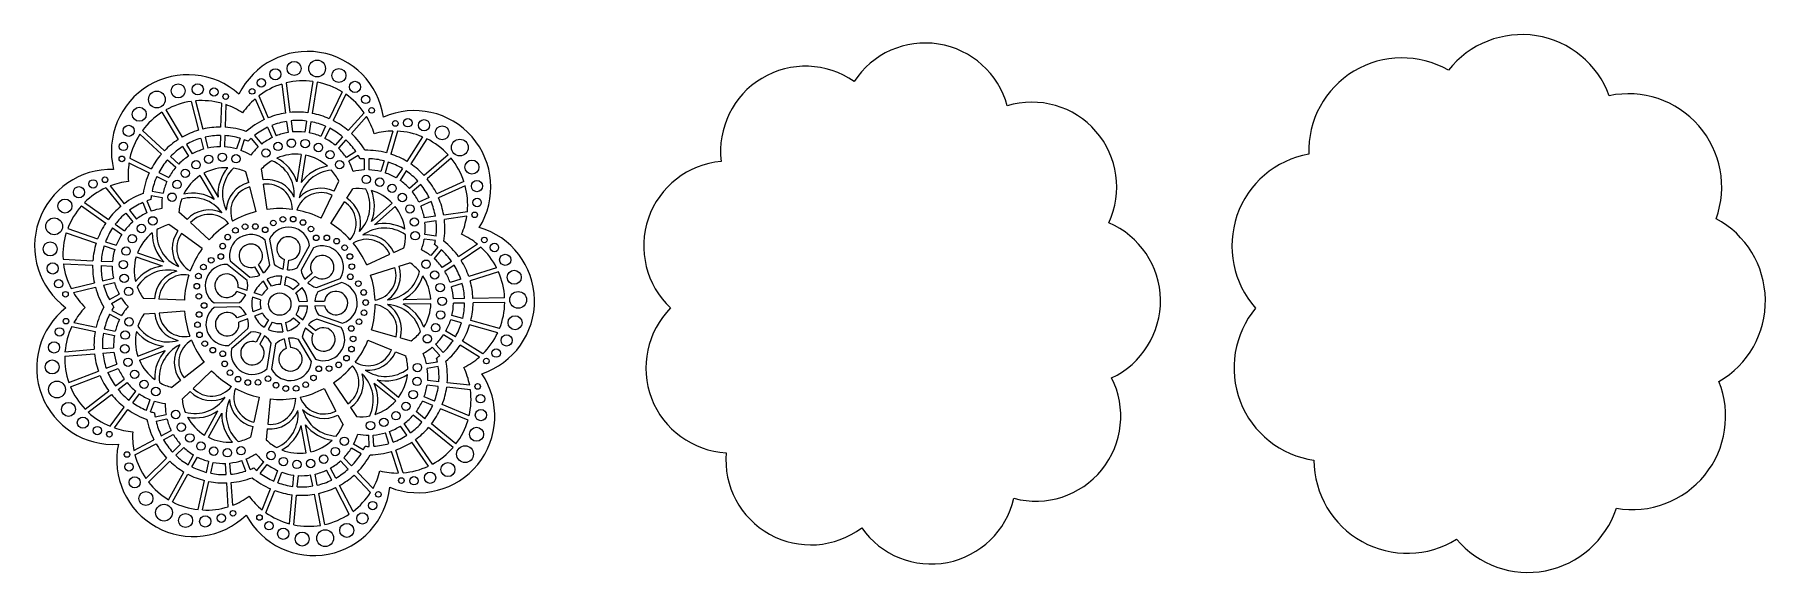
# Model space of a CAD drawing. Extents: x 72 to 690, y 523 to 715.
import ezdxf

# ---------------------------------------------------------------- set-up
doc = ezdxf.new("R2010")
doc.units = 0
doc.layers.get('0').update_dxf_attribs({"linetype": 'CONTINUOUS'})

msp = doc.modelspace()

# ---------------------------------------------------------------- linework, layer by layer
for p, q in [((171.083723, 698.584022), (169.31137, 687.40989)), ((150.495987, 692.350695), (153.747957, 684.947607)), ((151.783163, 693.398762), (155.212853, 685.591095)), ((160.019158, 697.634258), (161.352652, 687.297589)), ((161.577332, 698.061255), (162.939501, 687.502302)), ((172.663969, 698.333376), (170.891615, 687.159244)), ((181.542013, 694.894613), (176.979342, 685.275413)), ((182.891581, 694.006413), (178.424962, 684.589713)), ((117.229099, 687.570709), (123.053991, 677.871581)), ((118.60075, 688.394465), (124.425642, 678.695337)), ((127.612121, 691.466917), (130.300015, 681.165354)), ((129.216873, 691.654002), (131.848183, 681.569303)), ((138.439424, 690.808079), (138.180487, 682.284265)), ((140.025269, 690.317807), (139.779749, 682.235683)), ((189.412716, 687.430257), (183.735357, 681.067079)), ((110.282809, 681.059656), (118.113456, 673.846615)), ((154.955051, 682.199665), (156.564756, 678.535182)), ((156.419947, 682.843154), (158.029653, 679.17867)), ((161.736665, 684.320881), (162.248762, 680.351328)), ((163.323515, 684.525594), (163.835612, 680.556042)), ((168.841192, 684.445571), (168.214193, 680.492539)), ((170.421438, 684.194924), (169.794439, 680.241892)), ((175.693065, 682.563633), (173.977766, 678.947372)), ((177.138685, 681.877933), (175.423386, 678.261673)), ((190.312403, 686.035326), (184.929234, 680.001876)), ((199.640153, 680.862161), (197.372693, 673.10074)), ((201.299872, 680.837646), (198.908495, 672.652063)), ((109.363647, 679.730982), (117.029445, 672.669788)), ((124.599243, 675.298556), (126.659893, 671.86733)), ((125.970893, 676.122312), (128.031544, 672.691087)), ((131.057768, 678.261207), (132.06826, 674.388418)), ((132.605936, 678.665157), (133.616428, 674.792368)), ((138.089353, 679.284273), (137.967822, 675.283671)), ((139.688615, 679.235691), (139.567085, 675.235088)), ((145.124341, 678.284871), (143.880633, 674.480561)), ((146.645134, 677.787693), (145.401426, 673.983382)), ((149.045754, 678.253772), (151.62266, 675.191233)), ((150.270021, 679.283904), (152.846926, 676.221364)), ((181.737186, 678.827531), (179.072551, 675.84101)), ((182.931064, 677.762329), (180.266428, 674.775808)), ((210.331534, 678.788229), (204.708767, 670.012727)), ((211.799633, 678.113752), (206.055952, 669.14954)), ((105.464684, 669.562161), (112.714451, 665.981393)), ((105.777033, 671.192409), (113.423, 667.415951)), ((119.237008, 670.636336), (122.180876, 667.924652)), ((120.321018, 671.813163), (123.264886, 669.101479)), ((166.950519, 672.525467), (165.400913, 662.755687)), ((168.530764, 672.27482), (166.981158, 662.505041)), ((186.483896, 673.539942), (183.085797, 671.425111)), ((187.329311, 672.181534), (183.931212, 670.066703)), ((189.467883, 670.995483), (189.473345, 666.993039)), ((191.067882, 670.997666), (191.073343, 666.995222)), ((196.531038, 670.21979), (195.408659, 666.377934)), ((198.06684, 669.771113), (196.944462, 665.929257)), ((219.417979, 672.403625), (210.877684, 664.98299)), ((220.467406, 671.195856), (211.927111, 663.775221)), ((115.405481, 664.652253), (118.994071, 662.879794)), ((116.114031, 666.086811), (119.702621, 664.314352)), ((130.812998, 664.951925), (135.905824, 656.471772)), ((132.184648, 665.775681), (137.277474, 657.295529)), ((148.214281, 662.458215), (147.237729, 666.282997)), ((153.326813, 663.450812), (152.801206, 667.363145)), ((154.748392, 652.869358), (153.539853, 661.865059)), ((178.677749, 659.429845), (180.38819, 662.987513)), ((203.089547, 667.485597), (200.930257, 664.115574)), ((204.436732, 666.62241), (202.277442, 663.252387)), ((208.61208, 663.014413), (205.590811, 660.389242)), ((209.661506, 661.806645), (206.640237, 659.181474)), ((225.057988, 662.854914), (215.379677, 658.419007)), ((89.611763, 655.350513), (98.109782, 649.31656)), ((97.220396, 660.63064), (102.50104, 653.934579)), ((98.750364, 661.274432), (103.757374, 654.925348)), ((110.391101, 655.334288), (111.88373, 651.620577)), ((111.875677, 655.930974), (113.368306, 652.217263)), ((113.415069, 657.831101), (117.357655, 657.141462)), ((113.690755, 659.407171), (117.633342, 658.717532)), ((150.855503, 652.113554), (148.610099, 660.907948)), ((174.051623, 649.80763), (177.984471, 657.987845)), ((177.51957, 647.884308), (182.376101, 655.552249)), ((183.232205, 656.903946), (185.344366, 660.238821)), ((212.651233, 657.168466), (209.01275, 655.500823)), ((213.317882, 655.713963), (209.679399, 654.04632)), ((225.520893, 661.307028), (216.046326, 656.964504)), ((88.502707, 654.175683), (97.183471, 648.011973)), ((104.359585, 651.577871), (106.838025, 648.435114)), ((105.615919, 652.568641), (108.094359, 649.425883)), ((126.209709, 649.243187), (123.292272, 651.902354)), ((199.501645, 655.098385), (192.034685, 648.610368)), ((200.551071, 653.890617), (193.084111, 647.402599)), ((214.879778, 650.42136), (210.91885, 649.846347)), ((226.2893, 652.077695), (217.850019, 650.852554)), ((226.081857, 650.430809), (218.079883, 649.269152)), ((83.053285, 644.516937), (93.749891, 640.831142)), ((83.57453, 646.029651), (94.271136, 642.343856)), ((99.630693, 646.274342), (102.894155, 643.957145)), ((100.557005, 647.578928), (103.820467, 645.261731)), ((122.931311, 645.196541), (119.724707, 647.498779)), ((131.604024, 638.969816), (124.231018, 644.263395)), ((134.10033, 642.051096), (127.39221, 648.165369)), ((215.109643, 648.837958), (211.148715, 648.262945)), ((215.117172, 643.319706), (211.15469, 643.883907)), ((96.587531, 639.853359), (100.37163, 638.549449)), ((97.108776, 641.366073), (100.892875, 640.062163)), ((108.519475, 637.434218), (117.871742, 634.21165)), ((155.771493, 632.998855), (154.031633, 641.960288)), ((155.602304, 642.265234), (157.342164, 633.3038)), ((165.530798, 632.004983), (169.958286, 639.9882)), ((171.357505, 639.212194), (166.930017, 631.228977)), ((190.338662, 633.131012), (198.609539, 636.869433)), ((200.067521, 637.528439), (203.66462, 639.154321)), ((214.89163, 641.735682), (210.929147, 642.299884)), ((215.767492, 639.452467), (213.198954, 636.382906)), ((216.994565, 638.42568), (214.426027, 635.356119)), ((229.902081, 640.472172), (223.176161, 635.984074)), ((231.157742, 639.386545), (224.06425, 634.653173)), ((81.917343, 635.064191), (92.55242, 634.572124)), ((82.067279, 633.455543), (92.478469, 632.973834)), ((95.476638, 632.835113), (99.474809, 632.650125)), ((95.550588, 634.433404), (99.548759, 634.248415)), ((107.998229, 635.921505), (117.350497, 632.698936)), ((147.656584, 627.487044), (140.563475, 633.23354)), ((141.570664, 634.47675), (148.663772, 628.730254)), ((152.143713, 629.433781), (150.372106, 632.383716)), ((153.515364, 630.257537), (151.743757, 633.207472)), ((160.460172, 631.60587), (160.999223, 635.004418)), ((162.040418, 631.355224), (162.579469, 634.753772)), ((191.758977, 629.428508), (200.408152, 632.180773)), ((201.93282, 632.66594), (205.694445, 633.862931)), ((220.679577, 634.318143), (217.350287, 632.096562)), ((221.567666, 632.987242), (218.238376, 630.765661)), ((236.759056, 632.01116), (226.810983, 628.902981)), ((237.45014, 630.550806), (227.28814, 627.375787)), ((84.808262, 624.609185), (93.092873, 626.630983)), ((85.616891, 623.159569), (93.472209, 625.076601)), ((96.008677, 627.342564), (99.897011, 628.291483)), ((96.388012, 625.788182), (100.276346, 626.737101)), ((147.690373, 623.936862), (144.437062, 625.057875)), ((155.030792, 624.626456), (153.4791, 627.210206)), ((156.402443, 625.450213), (154.850751, 628.033962)), ((159.581714, 626.067467), (160.053851, 629.044142)), ((161.16196, 625.816821), (161.634097, 628.793496)), ((163.994186, 624.24607), (166.269234, 626.222851)), ((165.043613, 623.038301), (167.31866, 625.015083)), ((168.227141, 627.92407), (170.824623, 630.181014)), ((169.276567, 626.716302), (171.874049, 628.973245)), ((172.368011, 624.970473), (180.891176, 628.240038)), ((181.464233, 626.746182), (172.941068, 623.476617)), ((223.946181, 628.007902), (220.12586, 626.81428)), ((224.423338, 626.480708), (220.603017, 625.287086)), ((98.44593, 620.668012), (101.909418, 622.673963)), ((99.24782, 619.283464), (102.711308, 621.289416)), ((114.569288, 620.928977), (110.625121, 621.090724)), ((125.236841, 620.491508), (116.167944, 620.863417)), ((135.828144, 619.491061), (144.955557, 619.648352)), ((147.169128, 622.424148), (143.915817, 623.545161)), ((152.470848, 620.597302), (149.621381, 621.57916)), ((152.992093, 622.110016), (150.142626, 623.091874)), ((166.203564, 620.014515), (169.217003, 620.066445)), ((166.231133, 618.414753), (169.244571, 618.466683)), ((171.810369, 620.111137), (175.250891, 620.170426)), ((171.837938, 618.511374), (175.27846, 618.570664)), ((213.235342, 620.825006), (203.344901, 620.654566)), ((213.26291, 619.225244), (203.37247, 619.054804)), ((225.302665, 621.032961), (221.300811, 620.963997)), ((225.330233, 619.433198), (221.328379, 619.364235)), ((239.615733, 621.279615), (228.303595, 621.084675)), ((239.643301, 619.679853), (228.331164, 619.484913)), ((85.800674, 612.494917), (93.717379, 610.849682)), ((98.536247, 615.427025), (102.066794, 613.541601)), ((99.289956, 616.83838), (102.820503, 614.952956)), ((114.659023, 615.721753), (110.722772, 615.424203)), ((125.305169, 616.526517), (116.254471, 615.842356)), ((144.983126, 618.048589), (135.855713, 617.891298)), ((147.291024, 615.350711), (144.078269, 614.118269)), ((147.864081, 613.856855), (144.651326, 612.624413)), ((152.52665, 617.359146), (149.712706, 616.279691)), ((153.099707, 615.86529), (150.285763, 614.785835)), ((155.223901, 613.420588), (153.762155, 610.784908)), ((156.62312, 612.644581), (155.161374, 610.008902)), ((159.821771, 612.137236), (160.396191, 609.178596)), ((161.392443, 612.442182), (161.966862, 609.483542)), ((164.168867, 614.109586), (166.510675, 612.212366)), ((165.176056, 615.352796), (167.517863, 613.455576)), ((181.193438, 610.700183), (172.562679, 613.674136)), ((173.083924, 615.18685), (181.714683, 612.212897)), ((224.21488, 612.41566), (220.3557, 613.476943)), ((224.639133, 613.958388), (220.779953, 615.019671)), ((237.798437, 610.339551), (227.533075, 613.162548)), ((85.042472, 611.0183), (93.391825, 609.283152)), ((96.330416, 608.672459), (100.249136, 607.858078)), ((96.655969, 610.238989), (100.57469, 609.424607)), ((141.061735, 604.320136), (147.952634, 610.307616)), ((149.00206, 609.099848), (142.111161, 603.112368)), ((152.504175, 608.516641), (150.835261, 605.507417)), ((153.903394, 607.740635), (152.23448, 604.731411)), ((160.890536, 606.632389), (161.546366, 603.254432)), ((162.461207, 606.937335), (163.117037, 603.559378)), ((170.671827, 598.582298), (165.971903, 606.408224)), ((167.343553, 607.23198), (172.043478, 599.406054)), ((168.526035, 610.579618), (171.199739, 608.413512)), ((169.533224, 611.822827), (172.206928, 609.656721)), ((190.803835, 606.13763), (199.19861, 602.686405)), ((192.095734, 609.886873), (200.834605, 607.434253)), ((202.375084, 607.001908), (206.175719, 605.935236)), ((221.167637, 605.996613), (217.763779, 608.102163)), ((222.009342, 607.357324), (218.605484, 609.462874)), ((231.814214, 601.29225), (224.561844, 605.778403)), ((237.158081, 608.856252), (227.108821, 611.61982)), ((82.513501, 600.469893), (93.125308, 601.328105)), ((82.607921, 602.082753), (92.996332, 602.922898)), ((95.987941, 603.164839), (99.977364, 603.487477)), ((96.116917, 601.570046), (100.10634, 601.892684)), ((108.608441, 600.511718), (117.84412, 604.054609)), ((109.181497, 599.017862), (118.417177, 602.560753)), ((154.82258, 596.062621), (156.252637, 605.078681)), ((157.832883, 604.828035), (156.402826, 595.811975)), ((200.678432, 602.078026), (204.329416, 600.577049)), ((216.435374, 600.69609), (213.762599, 603.675328)), ((217.626341, 601.764547), (214.953565, 604.743785)), ((230.596705, 600.164004), (223.720139, 604.417693)), ((83.974467, 591.0619), (94.537726, 595.114063)), ((84.547524, 589.568044), (95.110783, 593.620207)), ((97.339991, 596.189037), (101.076916, 597.622556)), ((97.913048, 594.695181), (101.649973, 596.1287)), ((132.30525, 598.278565), (125.119014, 592.734089)), ((134.90624, 595.285125), (128.412774, 588.943352)), ((215.638701, 598.384052), (211.698012, 597.683657)), ((215.918688, 596.80874), (211.977998, 596.108345)), ((89.75345, 581.596652), (98.216686, 588.055801)), ((100.602584, 589.876721), (103.784269, 592.304986)), ((101.573296, 588.604825), (104.754981, 591.03309)), ((105.511404, 584.739276), (107.880087, 587.965564)), ((123.852231, 591.756714), (120.726855, 589.345359)), ((127.268112, 587.82543), (124.444029, 585.06732)), ((175.101066, 588.909736), (179.313432, 580.869887)), ((178.500686, 590.951406), (183.618535, 583.455352)), ((200.718272, 584.499015), (193.032198, 590.725902)), ((201.725461, 585.742224), (194.039387, 591.969112)), ((215.926126, 589.703123), (211.947737, 590.141319)), ((216.101297, 591.293505), (212.122908, 591.731701)), ((227.385943, 588.440892), (218.90946, 589.374526)), ((227.121878, 590.079653), (219.084631, 590.964908)), ((90.902326, 580.460732), (99.187398, 586.783906)), ((98.688371, 575.445899), (103.735164, 582.319931)), ((100.239612, 574.855205), (105.024889, 581.373038)), ((106.80113, 583.792383), (109.169813, 587.01867)), ((111.668768, 581.192909), (113.032552, 584.955844)), ((113.173021, 580.647728), (114.536806, 584.410664)), ((151.998171, 585.805949), (150.057115, 576.939411)), ((155.91479, 585.184725), (155.01692, 576.152725)), ((184.520705, 582.133955), (186.746516, 578.873836)), ((213.931378, 582.883238), (210.237596, 584.424525)), ((214.547516, 584.359847), (210.853734, 585.901134)), ((226.526696, 577.627647), (216.70129, 581.727449)), ((226.935993, 579.190563), (217.317428, 583.204058)), ((114.776968, 578.80177), (118.693452, 579.626843)), ((115.106796, 577.236135), (119.023279, 578.061208)), ((132.409918, 572.284628), (137.207533, 580.935221)), ((133.809137, 571.508622), (138.606752, 580.159215)), ((149.714947, 575.376426), (148.87076, 571.520267)), ((168.786932, 565.960717), (166.901624, 575.671303)), ((170.357603, 566.265663), (168.472295, 575.976249)), ((180.055984, 579.45263), (181.88799, 575.956008)), ((204.730851, 572.242781), (202.456727, 575.536403)), ((206.047495, 573.151874), (203.773371, 576.445496)), ((210.096048, 576.901591), (206.986121, 579.421104)), ((211.103237, 578.144801), (207.99331, 580.664314)), ((221.219041, 567.890277), (212.428136, 575.012246)), ((222.22623, 569.133487), (213.435325, 576.255456)), ((107.235503, 566.803741), (114.357588, 570.632178)), ((107.603838, 565.185224), (115.115146, 569.222885)), ((117.001225, 572.053249), (120.526613, 573.948302)), ((117.758782, 570.643956), (121.284171, 572.539009)), ((121.036661, 566.204736), (123.885349, 569.016243)), ((154.858644, 574.560573), (154.468151, 570.632453)), ((189.141774, 567.006606), (185.672825, 569.003099)), ((191.23821, 568.265639), (191.105762, 572.265895)), ((192.837334, 568.318585), (192.704886, 572.318841)), ((198.270444, 569.284235), (197.016359, 573.085138)), ((199.789875, 569.785562), (198.53579, 573.586465)), ((212.357975, 561.196386), (206.436183, 569.772942)), ((213.801963, 561.921046), (207.752826, 570.682035)), ((111.482523, 556.775299), (118.900473, 564.096429)), ((112.446919, 555.479085), (120.024387, 562.957651)), ((122.160576, 565.065958), (125.009263, 567.877464)), ((126.55635, 561.730043), (128.497553, 565.230231)), ((127.95557, 560.954036), (129.896773, 564.454225)), ((133.113121, 558.991682), (133.989574, 562.896989)), ((134.674288, 558.641315), (135.550741, 562.546622)), ((147.172156, 559.452702), (145.798108, 563.211901)), ((148.674916, 560.001985), (147.300868, 563.761184)), ((151.09017, 559.618896), (153.560024, 562.768406)), ((183.78196, 560.171876), (181.016005, 563.064812)), ((184.938427, 561.277581), (182.172471, 564.170518)), ((188.343665, 565.619875), (184.874716, 567.616368)), ((201.7444, 558.755309), (199.210864, 566.433995)), ((203.402289, 558.836996), (200.730295, 566.935322)), ((119.613426, 549.211235), (125.100671, 559.105303)), ((121.012645, 548.435228), (126.499891, 558.329297)), ((140.175781, 558.2115), (139.91648, 562.20554)), ((141.772419, 558.315157), (141.513118, 562.309196)), ((152.349203, 558.631559), (154.819057, 561.781069)), ((157.131915, 555.878954), (158.614403, 559.596724)), ((158.618114, 555.286321), (160.100602, 559.004092)), ((163.98259, 553.992661), (164.35761, 557.977501)), ((165.575552, 553.842745), (165.950571, 557.827585)), ((171.087195, 554.112835), (170.324365, 558.041917)), ((172.657867, 554.417781), (171.895036, 558.346862)), ((177.870157, 556.22974), (176.031277, 559.784752)), ((179.291292, 556.964842), (177.452412, 560.519854)), ((191.749343, 551.838722), (185.856109, 558.002506)), ((192.600433, 553.263824), (187.012575, 559.108212)), ((130.124528, 545.675092), (132.455881, 556.063151)), ((131.734774, 545.54341), (134.017048, 555.712784)), ((140.922702, 546.706599), (140.370227, 555.216429)), ((142.490712, 547.25122), (141.966865, 555.320086)), ((153.025257, 545.580313), (156.020219, 553.091053)), ((154.347781, 544.577218), (157.506418, 552.49842)), ((162.724821, 540.628011), (163.701369, 551.004489)), ((164.296782, 540.254956), (165.29433, 550.854573)), ((173.815541, 540.060046), (171.65923, 551.166476)), ((175.386212, 540.364991), (173.229902, 551.471421)), ((184.140501, 544.107609), (179.249106, 553.563889)), ((185.458664, 545.041782), (180.670241, 554.298992))]:
    msp.add_line(p, q)
for centre, radius in [((164.424768, 703.235273), 2.5), ((172.630213, 703.227357), 3), ((152.72304, 698.088783), 1.5), ((157.724626, 701.146015), 2), ((180.435377, 700.695795), 2.5), ((186.160171, 696.635791), 2), ((115.429101, 692.121774), 3), ((123.03546, 695.199548), 2.5), ((130.030627, 695.769232), 2), ((135.812849, 694.805673), 1.5), ((140.009227, 693.196227), 1), ((149.433774, 695.026), 1), ((189.970247, 692.180922), 1.5), ((109.138278, 686.85348), 2.5), ((192.150326, 688.250635), 1), ((105.34862, 680.946248), 2), ((200.546104, 683.594341), 1), ((205.034546, 683.826269), 1.5), ((210.831135, 682.953287), 2), ((217.30669, 680.246983), 2.5), ((103.482334, 675.389314), 1.5), ((154.353488, 673.037531), 1.5), ((158.676175, 675.383315), 1.5), ((163.458704, 676.530375), 1.5), ((168.375153, 676.40054), 1.5), ((173.090475, 675.002659), 1.5), ((177.283327, 672.431994), 1.5), ((223.587337, 674.966561), 3), ((102.931328, 670.928787), 1), ((129.413482, 668.836141), 1.5), ((133.924168, 670.796252), 1.5), ((138.788471, 671.522122), 1.5), ((143.674896, 670.964284), 1.5), ((180.667975, 668.863732), 1.5), ((227.939184, 668.010209), 2.5), ((92.638719, 662.004645), 1.5), ((96.887863, 663.469117), 1), ((122.637493, 661.822518), 1.5), ((125.563807, 665.775367), 1.5), ((190.180907, 663.587865), 1.5), ((195.000119, 662.60627), 1.5), ((199.401065, 660.410818), 1.5), ((229.71491, 661.220239), 2), ((82.597493, 654.093224), 2.5), ((87.589916, 659.026033), 2), ((120.833964, 657.246973), 1.5), ((203.083827, 657.151127), 1.5), ((229.770062, 655.358542), 1.5), ((78.749039, 646.846239), 3), ((113.986345, 648.794708), 1.5), ((156.977969, 648.026486), 1), ((160.414089, 649.344613), 1), ((164.093811, 649.408025), 1), ((167.573308, 648.209074), 1), ((205.797432, 653.049337), 1.5), ((207.356952, 648.38498), 1.5), ((228.913761, 650.946439), 1), ((106.624864, 642.398341), 1.5), ((109.884555, 646.081103), 1.5), ((140.706167, 642.992825), 1), ((143.484238, 645.406681), 1), ((146.920358, 646.724808), 1), ((150.600081, 646.78822), 1), ((154.079577, 645.589269), 1), ((170.4329, 645.89237), 1), ((172.327677, 642.737343), 1), ((176.114587, 642.741309), 1), ((207.656108, 643.475924), 1.5), ((232.352291, 641.982809), 1), ((77.316382, 638.766828), 2.5), ((104.429412, 637.997395), 1.5), ((138.267539, 636.044319), 1), ((138.921222, 639.774385), 1), ((179.594083, 641.542358), 1), ((182.453675, 639.225654), 1), ((184.348453, 636.070627), 1), ((235.939718, 639.275361), 1.5), ((239.819021, 634.880643), 2), ((78.210432, 631.80568), 2), ((103.447817, 633.178183), 1.5), ((132.053348, 632.312335), 1), ((134.831419, 634.726192), 1), ((185.049879, 632.457818), 1), ((211.552175, 633.319579), 1.5), ((214.612948, 629.469904), 1.5), ((243.040005, 628.645087), 2.5), ((80.352702, 626.349196), 1.5), ((103.746973, 628.269127), 1.5), ((105.306493, 623.60477), 1.5), ((129.691875, 625.459065), 1), ((130.268403, 629.093896), 1), ((184.47335, 628.822987), 1), ((187.376841, 626.391848), 1), ((216.573059, 624.959218), 1.5), ((82.797779, 622.578055), 1), ((130.3933, 621.846257), 1), ((132.29019, 618.56868), 1), ((159.285826, 619.095184), 4.011068), ((189.271618, 623.23682), 1), ((189.973044, 619.624012), 1), ((217.29893, 620.094915), 1.5), ((244.45707, 620.562927), 3), ((82.963198, 612.978952), 1), ((105.493924, 612.728395), 1.5), ((129.928717, 611.71541), 1), ((130.505245, 615.350241), 1), ((187.611571, 612.770742), 1), ((189.396516, 615.989181), 1), ((214.937563, 610.632945), 1.5), ((216.741092, 615.20849), 1.5), ((243.319321, 612.43674), 2.5), ((80.64951, 609.125804), 1.5), ((104.096043, 608.013073), 1.5), ((130.630143, 608.102602), 1), ((132.52492, 604.947574), 1), ((184.8335, 610.356885), 1), ((185.494996, 606.628196), 1), ((212.011249, 606.680096), 1.5), ((240.315098, 606.093906), 2), ((78.696517, 603.598746), 2), ((103.966208, 603.096624), 1.5), ((105.113268, 598.314095), 1.5), ((135.384512, 602.630871), 1), ((138.944399, 601.339399), 1), ((183.133523, 599.774926), 1), ((184.918468, 602.993366), 1), ((233.09751, 598.738687), 1), ((236.58952, 601.568134), 1.5), ((78.042848, 596.610928), 2.5), ((107.459052, 593.991408), 1.5), ((139.645825, 597.726591), 1), ((141.540603, 594.571563), 1), ((155.116588, 592.418247), 1), ((171.34959, 592.697987), 1), ((173.239609, 595.97953), 1), ((176.919332, 596.042942), 1), ((180.355452, 597.361069), 1), ((208.467437, 596.395541), 1.5), ((79.753034, 588.585677), 3), ((110.8437, 590.423146), 1.5), ((115.036552, 587.852481), 1.5), ((144.400195, 592.254859), 1), ((147.879691, 591.055908), 1), ((151.559414, 591.11932), 1), ((157.97618, 590.101543), 1), ((161.455676, 588.902591), 1), ((165.135399, 588.966004), 1), ((168.571519, 590.284131), 1), ((206.939721, 586.76377), 1.5), ((208.337602, 591.479092), 1.5), ((229.969867, 589.661903), 1), ((83.8489, 581.475595), 2.5), ((122.171332, 579.641173), 1.5), ((204.369056, 582.570918), 1.5), ((231.124529, 579.421807), 2), ((230.977682, 585.281925), 1.5), ((89.008321, 576.717731), 2), ((94.156756, 573.914846), 1.5), ((124.131443, 575.130486), 1.5), ((191.695578, 575.693426), 1.5), ((196.478107, 576.840486), 1.5), ((200.800794, 579.18627), 1.5), ((229.583809, 572.574685), 2.5), ((98.453836, 572.597649), 1), ((127.192216, 571.280811), 1.5), ((131.145066, 568.354497), 1.5), ((182.370076, 570.092919), 1.5), ((104.75074, 565.350639), 1), ((135.720611, 566.550968), 1.5), ((140.607035, 565.99313), 1.5), ((145.471338, 566.719001), 1.5), ((156.215024, 565.014921), 1.5), ((160.61597, 562.81947), 1.5), ((165.435181, 561.837875), 1.5), ((170.344238, 562.137031), 1.5), ((175.008595, 563.696551), 1.5), ((179.110384, 566.410156), 1.5), ((219.379252, 559.97883), 2.5), ((225.47423, 565.47252), 3), ((105.455107, 560.911746), 1.5), ((107.511752, 555.422415), 2), ((202.743952, 556.055967), 1), ((207.23772, 555.978827), 1.5), ((213.000789, 557.051015), 2), ((111.502696, 549.649265), 2.5), ((194.513595, 551.113157), 1), ((117.971306, 544.600852), 3), ((125.679194, 541.786986), 2.5), ((138.435425, 542.620878), 1.5), ((142.573857, 544.373957), 1), ((188.81591, 542.526586), 2), ((192.470229, 547.110088), 1.5), ((132.689836, 541.458663), 2), ((152.055854, 542.869997), 1), ((155.448696, 539.922366), 1.5), ((160.552651, 537.039281), 2), ((175.521101, 535.472754), 3), ((183.234405, 538.271742), 2.5), ((167.320801, 535.18212), 2.5)]:
    msp.add_circle(centre, radius)
for centre, radius, start, end in [((389.792276, 681.985506), 30.3235, 15.080368, 146.894175), ((602.809034, 681.985506), 33.3235, 20.177314, 141.797229), ((169.260997, 681.985506), 27.3235, 8.136396, 153.838146), ((560.050168, 673.683882), 33.3235, 60.177314, 181.797229), ((126.50213, 673.683882), 27.3235, 48.136396, 193.838146), ((167.752072, 672.472209), 26.3235, 82.728821, 103.566359), ((347.03341, 673.683882), 30.3235, 55.080368, 186.894175), ((167.752072, 672.472209), 26.3235, 130.960545, 145.590652), ((167.752072, 672.472209), 26.3235, 107.083476, 127.347004), ((167.752072, 672.472209), 26.3235, 58.408183, 79.245722), ((167.752072, 672.472209), 26.3235, 34.627538, 54.891067), ((640.900407, 660.860049), 33.3235, 340.177314, 101.797229), ((131.461256, 665.426356), 26.3235, 122.728821, 143.566359), ((131.461256, 665.426356), 26.3235, 98.408183, 119.245722), ((131.461256, 665.426356), 26.3235, 74.627538, 94.891067), ((131.461256, 665.426356), 26.3235, 56.38389, 71.013998), ((165.722547, 659.67669), 27.964443, 98.990235, 112.075216), ((165.722547, 659.67669), 27.964443, 82.626599, 95.71158), ((165.722547, 659.67669), 27.964443, 66.262962, 79.347944), ((207.35237, 660.860049), 27.3235, 328.136396, 113.838146), ((427.883649, 660.860049), 30.3235, 335.080368, 106.894175), ((138.131351, 654.319866), 27.964443, 106.262962, 119.347944), ((138.131351, 654.319866), 27.964443, 89.899326, 102.984307), ((138.131351, 654.319866), 27.964443, 70.819206, 86.620671), ((165.722547, 659.67669), 27.964443, 115.353871, 131.155337), ((165.722547, 659.67669), 24.964443, 115.550935, 128.24179), ((165.722547, 659.67669), 24.964443, 99.187298, 111.878153), ((165.722547, 659.67669), 20.964443, 99.537837, 111.527615), ((165.722547, 659.67669), 24.964443, 82.823662, 95.514517), ((165.722547, 659.67669), 20.964443, 83.174201, 95.163978), ((165.722547, 659.67669), 20.964443, 66.810564, 78.800342), ((165.722547, 659.67669), 24.964443, 66.460026, 79.15088), ((165.722547, 659.67669), 24.964443, 50.096389, 62.787244), ((165.722547, 659.67669), 27.964443, 49.899326, 62.984307), ((165.722547, 659.67669), 27.964443, 30.819206, 46.620671), ((167.752072, 672.472209), 26.3235, 16.38389, 31.013998), ((200.081437, 654.542359), 26.3235, 90.960545, 105.590652), ((200.081437, 654.542359), 26.3235, 67.083476, 87.347004), ((131.461256, 665.426356), 26.3235, 147.083476, 167.347004), ((138.131351, 654.319866), 27.964443, 122.626599, 135.71158), ((138.131351, 654.319866), 24.964443, 122.823662, 135.514517), ((138.131351, 654.319866), 24.964443, 106.460026, 119.15088), ((138.131351, 654.319866), 20.964443, 106.810564, 118.800342), ((138.131351, 654.319866), 24.964443, 90.096389, 102.787244), ((138.131351, 654.319866), 20.964443, 90.446928, 102.436705), ((138.131351, 654.319866), 20.964443, 74.083291, 86.073069), ((138.131351, 654.319866), 24.964443, 73.732753, 86.423608), ((138.131351, 654.319866), 20.964443, 58.894346, 69.709433), ((138.131351, 654.319866), 24.964443, 66.728696, 70.059971), ((165.722547, 659.67669), 24.964443, 131.914571, 135.245846), ((165.722547, 659.67669), 20.964443, 132.26511, 143.080196), ((165.722547, 659.67669), 20.964443, 115.901473, 127.891251), ((165.722547, 659.67669), 20.964443, 50.446928, 62.436705), ((165.722547, 659.67669), 20.964443, 34.083291, 46.073069), ((165.722547, 659.67669), 24.964443, 33.732753, 46.423608), ((190.301929, 646.044977), 27.964443, 75.353871, 91.155337), ((200.081437, 654.542359), 26.3235, 42.728821, 63.566359), ((131.461256, 665.426356), 26.3235, 170.960545, 185.590652), ((138.131351, 654.319866), 27.964443, 138.990235, 152.075216), ((138.131351, 654.319866), 24.964443, 139.187298, 151.878153), ((138.131351, 654.319866), 20.964443, 139.537837, 151.527615), ((138.131351, 654.319866), 20.964443, 123.174201, 135.163978), ((140.223209, 650.836677), 16.964443, 88.309508, 118.284345), ((151.823877, 658.335192), 14.583509, 139.565518, 184.088102), ((151.823877, 658.335192), 12.983509, 134.389792, 206.345302), ((140.223209, 650.836677), 16.964443, 65.576138, 81.463352), ((165.086052, 655.663792), 16.964443, 120.511191, 136.398405), ((151.522267, 658.276634), 12.983509, 355.62924, 67.584751), ((165.086052, 655.663792), 16.964443, 83.690197, 113.665035), ((151.522267, 658.276634), 14.583509, 17.88644, 62.409024), ((178.792632, 653.951222), 14.583509, 99.565518, 144.088102), ((165.086052, 655.663792), 16.964443, 48.309508, 78.284345), ((165.722547, 659.67669), 20.964443, 18.894346, 29.709433), ((165.722547, 659.67669), 24.964443, 26.728696, 30.059971), ((190.301929, 646.044977), 24.964443, 91.914571, 95.245846), ((190.301929, 646.044977), 24.964443, 75.550935, 88.24179), ((190.301929, 646.044977), 24.964443, 59.187298, 71.878153), ((190.301929, 646.044977), 27.964443, 58.990235, 72.075216), ((190.301929, 646.044977), 27.964443, 42.626599, 55.71158), ((200.081437, 654.542359), 26.3235, 18.408183, 39.245722), ((319.614399, 639.8396), 30.3235, 95.080368, 226.894175), ((532.631157, 639.8396), 33.3235, 100.177314, 221.797229), ((99.08312, 639.8396), 27.3235, 88.136396, 233.838146), ((108.189866, 636.701632), 26.3235, 96.38389, 111.013998), ((138.131351, 654.319866), 27.964443, 155.353871, 171.155337), ((138.131351, 654.319866), 24.964443, 155.550935, 168.24179), ((138.131351, 654.319866), 20.964443, 155.901473, 167.891251), ((140.223209, 650.836677), 16.964443, 123.690197, 153.665035), ((150.855503, 652.113554), 10.676519, 104.322884, 177.531616), ((154.748392, 652.869358), 10.676519, 24.442926, 97.651658), ((154.748392, 652.869358), 9.076519, 359.998599, 97.651658), ((178.792632, 653.951222), 12.983509, 94.389792, 166.345302), ((165.086052, 655.663792), 16.964443, 25.576138, 41.463352), ((190.301929, 646.044977), 20.964443, 92.26511, 103.080196), ((190.301929, 646.044977), 20.964443, 75.901473, 87.891251), ((190.301929, 646.044977), 20.964443, 59.537837, 71.527615), ((190.301929, 646.044977), 20.964443, 43.174201, 55.163978), ((190.301929, 646.044977), 24.964443, 42.823662, 55.514517), ((190.301929, 646.044977), 24.964443, 26.460026, 39.15088), ((190.301929, 646.044977), 27.964443, 26.262962, 39.347944), ((108.189866, 636.701632), 26.3235, 114.627538, 134.891067), ((120.438569, 632.481022), 27.964443, 110.819206, 126.620671), ((120.438569, 632.481022), 24.964443, 113.732753, 126.423608), ((120.438569, 632.481022), 24.964443, 106.728696, 110.059971), ((138.131351, 654.319866), 24.964443, 171.914571, 175.245846), ((138.131351, 654.319866), 20.964443, 172.26511, 183.080196), ((140.223209, 650.836677), 16.964443, 160.511191, 176.398405), ((128.153244, 644.119597), 12.983509, 35.62924, 107.584751), ((128.153244, 644.119597), 14.583509, 57.88644, 102.409024), ((150.855503, 652.113554), 9.076519, 104.322884, 201.975944), ((174.051623, 649.80763), 9.076519, 64.322884, 161.975944), ((174.051623, 649.80763), 10.676519, 64.322884, 137.531616), ((177.51957, 647.884308), 9.076519, 319.998599, 57.651658), ((177.51957, 647.884308), 10.676519, 344.442926, 57.651658), ((187.234905, 643.380049), 16.964443, 80.511191, 96.398405), ((178.523945, 654.100235), 12.983509, 315.62924, 27.584751), ((178.523945, 654.100235), 14.583509, 337.88644, 22.409024), ((187.234905, 643.380049), 16.964443, 43.690197, 73.665035), ((190.301929, 646.044977), 20.964443, 26.810564, 38.800342), ((190.301929, 646.044977), 24.964443, 10.096389, 22.787244), ((190.301929, 646.044977), 27.964443, 9.899326, 22.984307), ((200.081437, 654.542359), 26.3235, 354.627538, 14.891067), ((108.189866, 636.701632), 26.3235, 138.408183, 159.245722), ((120.438569, 632.481022), 27.964443, 129.899326, 142.984307), ((120.438569, 632.481022), 24.964443, 130.096389, 142.787244), ((120.438569, 632.481022), 20.964443, 114.083291, 126.073069), ((120.438569, 632.481022), 20.964443, 98.894346, 109.709433), ((134.10033, 642.051096), 10.676519, 64.442926, 137.651658), ((134.10033, 642.051096), 9.076519, 39.998599, 137.651658), ((159.285826, 619.095184), 34.077604, 104.322884, 119.629003), ((159.285826, 619.095184), 34.077604, 82.345539, 97.651658), ((159.285826, 619.095184), 34.077604, 64.322884, 79.629003), ((187.234905, 643.380049), 16.964443, 8.309508, 38.284345), ((190.301929, 646.044977), 20.964443, 10.446928, 22.436705), ((190.301929, 646.044977), 27.964443, 350.819206, 6.620671), ((200.081437, 654.542359), 26.3235, 336.38389, 351.013998), ((656.50091, 620.192348), 33.3235, 300.177314, 61.797229), ((108.189866, 636.701632), 26.3235, 162.728821, 183.566359), ((120.438569, 632.481022), 27.964443, 146.262962, 159.347944), ((120.438569, 632.481022), 24.964443, 146.460026, 159.15088), ((120.438569, 632.481022), 20.964443, 146.810564, 158.800342), ((120.438569, 632.481022), 20.964443, 130.446928, 142.436705), ((124.279976, 631.157364), 16.964443, 128.309508, 158.284345), ((128.346651, 644.358326), 14.583509, 179.565518, 224.088102), ((128.346651, 644.358326), 12.983509, 174.389792, 246.345302), ((124.279976, 631.157364), 16.964443, 105.576138, 121.463352), ((131.604024, 638.969816), 10.676519, 144.322884, 217.531616), ((131.604024, 638.969816), 9.076519, 144.322884, 241.975944), ((159.285826, 619.095184), 34.077604, 122.345539, 137.651658), ((148.940033, 636.322142), 7.596913, 47.915986, 194.058556), ((162.433764, 638.941947), 7.596913, 7.915986, 154.058556), ((162.433764, 638.941947), 4.190708, 271.992497, 249.982046), ((159.285826, 619.095184), 34.077604, 42.345539, 57.651658), ((196.633935, 633.257725), 12.983509, 54.389792, 126.345302), ((190.338662, 633.131012), 10.676519, 24.322884, 97.531616), ((196.633935, 633.257725), 14.583509, 59.565518, 104.088102), ((187.234905, 643.380049), 16.964443, 345.576138, 1.463352), ((190.301929, 646.044977), 20.964443, 354.083291, 6.073069), ((190.301929, 646.044977), 24.964443, 353.732753, 6.423608), ((213.322082, 620.026382), 26.3235, 50.960545, 65.590652), ((222.952872, 620.192348), 27.3235, 288.136396, 73.838146), ((443.484152, 620.192348), 30.3235, 295.080368, 66.894175), ((120.438569, 632.481022), 27.964443, 162.626599, 175.71158), ((120.438569, 632.481022), 24.964443, 162.823662, 175.514517), ((120.438569, 632.481022), 20.964443, 163.174201, 175.163978), ((159.285826, 619.095184), 34.077604, 144.322884, 159.629003), ((148.940033, 636.322142), 4.190708, 311.992497, 289.982046), ((174.454539, 632.275231), 7.596913, 327.915986, 114.058556), ((190.338662, 633.131012), 9.076519, 24.322884, 121.975944), ((159.285826, 619.095184), 34.077604, 24.322884, 39.629003), ((190.301929, 646.044977), 20.964443, 338.894346, 349.709433), ((200.368532, 619.803156), 20.964443, 52.26511, 63.080196), ((190.301929, 646.044977), 24.964443, 346.728696, 350.059971), ((200.368532, 619.803156), 24.964443, 51.914571, 55.245846), ((200.368532, 619.803156), 24.964443, 35.550935, 48.24179), ((200.368532, 619.803156), 27.964443, 35.353871, 51.155337), ((213.322082, 620.026382), 26.3235, 27.083476, 47.347004), ((108.189866, 636.701632), 26.3235, 187.083476, 207.347004), ((120.438569, 632.481022), 27.964443, 178.990235, 192.075216), ((120.438569, 632.481022), 24.964443, 179.187298, 191.878153), ((120.438569, 632.481022), 20.964443, 179.537837, 191.527615), ((124.279976, 631.157364), 16.964443, 163.690197, 193.665035), ((119.351502, 618.253359), 14.583509, 97.88644, 142.409024), ((119.351502, 618.253359), 12.983509, 75.62924, 147.584751), ((125.236841, 620.491508), 10.676519, 104.442926, 177.651658), ((140.287214, 625.641652), 7.596913, 87.915986, 234.058556), ((148.940033, 636.322142), 7.596913, 307.032064, 334.058556), ((162.433764, 638.941947), 7.596913, 227.915986, 254.942478), ((162.433764, 638.941947), 7.596913, 267.032064, 294.058556), ((174.454539, 632.275231), 7.596913, 187.915986, 214.942478), ((174.454539, 632.275231), 4.190708, 231.992497, 209.982046), ((191.758977, 629.428508), 9.076519, 279.998599, 17.651658), ((191.758977, 629.428508), 10.676519, 304.442926, 17.651658), ((196.523893, 633.544584), 12.983509, 275.62924, 347.584751), ((196.306073, 619.733148), 16.964443, 40.511191, 56.398405), ((200.368532, 619.803156), 20.964443, 35.901473, 47.891251), ((200.368532, 619.803156), 20.964443, 19.537837, 31.527615), ((200.368532, 619.803156), 24.964443, 19.187298, 31.878153), ((200.368532, 619.803156), 27.964443, 18.990235, 32.075216), ((213.322082, 620.026382), 26.3235, 2.728821, 23.566359), ((120.438569, 632.481022), 27.964443, 195.353871, 211.155337), ((120.438569, 632.481022), 24.964443, 195.550935, 208.24179), ((120.438569, 632.481022), 20.964443, 195.901473, 207.891251), ((124.279976, 631.157364), 16.964443, 200.511191, 216.398405), ((125.236841, 620.491508), 9.076519, 79.998599, 177.651658), ((159.285826, 619.095184), 34.077604, 162.345539, 177.651658), ((140.287214, 625.641652), 4.190708, 351.992497, 329.982046), ((140.287214, 625.641652), 7.596913, 347.032064, 14.058556), ((148.940033, 636.322142), 7.596913, 267.915986, 294.942478), ((159.285826, 619.095184), 9.978559, 125.585718, 156.388825), ((159.285826, 619.095184), 6.978559, 127.569951, 154.404591), ((159.285826, 619.095184), 9.978559, 85.585718, 116.388825), ((159.285826, 619.095184), 6.978559, 87.569951, 114.404591), ((159.285826, 619.095184), 6.978559, 47.569951, 74.404591), ((159.285826, 619.095184), 9.978559, 45.585718, 76.388825), ((159.285826, 619.095184), 9.978559, 5.585718, 36.388825), ((174.454539, 632.275231), 7.596913, 227.032064, 254.058556), ((179.377705, 619.441424), 7.596913, 287.915986, 74.058556), ((159.285826, 619.095184), 34.077604, 2.345539, 17.651658), ((196.523893, 633.544584), 14.583509, 297.88644, 342.409024), ((196.306073, 619.733148), 16.964443, 3.690197, 33.665035), ((200.368532, 619.803156), 20.964443, 3.174201, 15.163978), ((200.368532, 619.803156), 24.964443, 2.823662, 15.514517), ((200.368532, 619.803156), 27.964443, 2.626599, 15.71158), ((108.189866, 636.701632), 26.3235, 210.960545, 225.590652), ((120.438569, 632.481022), 24.964443, 211.914571, 215.245846), ((120.92285, 604.378795), 24.964443, 146.728696, 150.059971), ((120.438569, 632.481022), 20.964443, 212.26511, 223.080196), ((120.92285, 604.378795), 20.964443, 138.894346, 149.709433), ((140.287214, 625.641652), 7.596913, 307.915986, 334.942478), ((159.285826, 619.095184), 9.978559, 165.585718, 196.388825), ((159.285826, 619.095184), 6.978559, 167.569951, 194.404591), ((159.285826, 619.095184), 6.978559, 7.569951, 34.404591), ((159.285826, 619.095184), 6.978559, 327.569951, 354.404591), ((159.285826, 619.095184), 9.978559, 325.585718, 356.388825), ((179.377705, 619.441424), 7.596913, 147.915986, 174.942478), ((179.377705, 619.441424), 7.596913, 187.032064, 214.058556), ((179.377705, 619.441424), 4.190708, 191.992497, 169.982046), ((159.285826, 619.095184), 34.077604, 344.322884, 359.629003), ((192.095734, 609.886873), 9.076519, 344.322884, 81.975944), ((196.999643, 605.937418), 12.983509, 14.389792, 86.345302), ((192.095734, 609.886873), 10.676519, 344.322884, 57.531616), ((196.999643, 605.937418), 14.583509, 19.565518, 64.088102), ((196.306073, 619.733148), 16.964443, 328.309508, 358.284345), ((200.368532, 619.803156), 20.964443, 346.810564, 358.800342), ((200.368532, 619.803156), 24.964443, 346.460026, 359.15088), ((200.368532, 619.803156), 27.964443, 346.262962, 359.347944), ((213.322082, 620.026382), 26.3235, 338.408183, 359.245722), ((99.833624, 596.288775), 27.3235, 128.136396, 273.838146), ((108.826843, 599.738656), 26.3235, 136.38389, 151.013998), ((120.92285, 604.378795), 27.964443, 150.819206, 166.620671), ((120.92285, 604.378795), 24.964443, 153.732753, 166.423608), ((120.92285, 604.378795), 20.964443, 154.083291, 166.073069), ((124.716369, 605.834024), 16.964443, 145.576138, 161.463352), ((125.305169, 616.526517), 10.676519, 184.322884, 257.531616), ((125.305169, 616.526517), 9.076519, 184.322884, 281.975944), ((159.285826, 619.095184), 34.077604, 184.322884, 199.629003), ((140.524056, 611.897998), 7.596913, 127.915986, 274.058556), ((140.524056, 611.897998), 4.190708, 31.992497, 9.982046), ((140.524056, 611.897998), 7.596913, 27.032064, 54.058556), ((140.524056, 611.897998), 7.596913, 347.915986, 14.942478), ((159.285826, 619.095184), 9.978559, 205.585718, 236.388825), ((159.285826, 619.095184), 6.978559, 207.569951, 234.404591), ((159.285826, 619.095184), 6.978559, 247.569951, 274.404591), ((159.285826, 619.095184), 6.978559, 287.569951, 314.404591), ((159.285826, 619.095184), 9.978559, 285.585718, 316.388825), ((174.899657, 606.445609), 7.596913, 107.915986, 134.942478), ((200.368532, 619.803156), 20.964443, 330.446928, 342.436705), ((200.368532, 619.803156), 24.964443, 330.096389, 342.787244), ((320.364904, 596.288775), 30.3235, 135.080368, 266.894175), ((533.381661, 596.288775), 33.3235, 140.177314, 261.797229), ((108.826843, 599.738656), 26.3235, 154.627538, 174.891067), ((120.92285, 604.378795), 27.964443, 169.899326, 182.984307), ((120.92285, 604.378795), 24.964443, 170.096389, 182.787244), ((120.92285, 604.378795), 20.964443, 170.446928, 182.436705), ((124.716369, 605.834024), 16.964443, 168.309508, 198.284345), ((119.346209, 618.560555), 14.583509, 219.565518, 264.088102), ((119.346209, 618.560555), 12.983509, 214.389792, 286.345302), ((132.30525, 598.278565), 9.076519, 119.998599, 217.651658), ((159.285826, 619.095184), 34.077604, 202.345539, 217.651658), ((149.539739, 601.521986), 4.190708, 71.992497, 49.982046), ((149.539739, 601.521986), 7.596913, 67.032064, 94.058556), ((149.539739, 601.521986), 7.596913, 27.915986, 54.942478), ((159.285826, 619.095184), 9.978559, 245.585718, 276.388825), ((163.115724, 599.36867), 7.596913, 107.032064, 134.058556), ((163.115724, 599.36867), 7.596913, 67.915986, 94.942478), ((174.899657, 606.445609), 7.596913, 147.032064, 174.058556), ((174.899657, 606.445609), 4.190708, 151.992497, 129.982046), ((174.899657, 606.445609), 7.596913, 247.915986, 34.058556), ((159.285826, 619.095184), 34.077604, 322.345539, 337.651658), ((196.306073, 619.733148), 16.964443, 305.576138, 321.463352), ((200.368532, 619.803156), 20.964443, 314.083291, 326.073069), ((200.368532, 619.803156), 24.964443, 313.732753, 326.423608), ((200.368532, 619.803156), 27.964443, 329.899326, 342.984307), ((213.322082, 620.026382), 26.3235, 314.627538, 334.891067), ((108.826843, 599.738656), 26.3235, 178.408183, 199.245722), ((120.92285, 604.378795), 27.964443, 186.262962, 199.347944), ((120.92285, 604.378795), 24.964443, 186.460026, 199.15088), ((120.92285, 604.378795), 20.964443, 186.810564, 198.800342), ((129.235474, 592.78102), 14.583509, 137.88644, 182.409024), ((129.235474, 592.78102), 12.983509, 115.62924, 187.584751), ((132.30525, 598.278565), 10.676519, 144.442926, 217.651658), ((149.539739, 601.521986), 7.596913, 167.915986, 314.058556), ((163.115724, 599.36867), 4.190708, 111.992497, 89.982046), ((190.803835, 606.13763), 9.076519, 239.998599, 337.651658), ((190.803835, 606.13763), 10.676519, 264.442926, 337.651658), ((188.055055, 595.787737), 16.964443, 0.511191, 16.398405), ((200.368532, 619.803156), 20.964443, 298.894346, 309.709433), ((191.21208, 593.230067), 20.964443, 12.26511, 23.080196), ((200.368532, 619.803156), 24.964443, 306.728696, 310.059971), ((191.21208, 593.230067), 24.964443, 11.914571, 15.245846), ((200.368532, 619.803156), 27.964443, 310.819206, 326.620671), ((213.322082, 620.026382), 26.3235, 296.38389, 311.013998), ((120.92285, 604.378795), 27.964443, 202.626599, 215.71158), ((120.92285, 604.378795), 24.964443, 202.823662, 215.514517), ((120.92285, 604.378795), 20.964443, 203.174201, 215.163978), ((124.716369, 605.834024), 16.964443, 203.690197, 233.665035), ((159.285826, 619.095184), 34.077604, 224.322884, 239.629003), ((163.115724, 599.36867), 7.596913, 207.915986, 354.058556), ((159.285826, 619.095184), 34.077604, 304.322884, 319.629003), ((178.500686, 590.951406), 9.076519, 304.322884, 41.975944), ((178.500686, 590.951406), 10.676519, 304.322884, 17.531616), ((179.718637, 584.773776), 12.983509, 334.389792, 46.345302), ((197.099736, 606.227899), 12.983509, 235.62924, 307.584751), ((197.099736, 606.227899), 14.583509, 257.88644, 302.409024), ((208.762856, 579.011272), 27.3235, 248.136396, 33.838146), ((188.055055, 595.787737), 16.964443, 323.690197, 353.665035), ((191.21208, 593.230067), 20.964443, 355.901473, 7.891251), ((191.21208, 593.230067), 24.964443, 355.550935, 8.24179), ((191.21208, 593.230067), 27.964443, 355.353871, 11.155337), ((201.278562, 585.074688), 26.3235, 10.960545, 25.590652), ((108.826843, 599.738656), 26.3235, 202.728821, 223.566359), ((120.92285, 604.378795), 24.964443, 219.187298, 231.878153), ((120.92285, 604.378795), 20.964443, 219.537837, 231.527615), ((124.716369, 605.834024), 16.964443, 240.511191, 256.398405), ((134.90624, 595.285125), 10.676519, 224.322884, 297.531616), ((134.90624, 595.285125), 9.076519, 224.322884, 321.975944), ((151.998171, 585.805949), 9.076519, 159.998599, 257.651658), ((159.285826, 619.095184), 34.077604, 242.345539, 257.651658), ((159.285826, 619.095184), 34.077604, 282.345539, 297.651658), ((179.718637, 584.773776), 14.583509, 339.565518, 24.088102), ((191.21208, 593.230067), 20.964443, 339.537837, 351.527615), ((191.21208, 593.230067), 24.964443, 339.187298, 351.878153), ((191.21208, 593.230067), 27.964443, 338.990235, 352.075216), ((201.278562, 585.074688), 26.3235, 347.083476, 7.347004), ((429.294136, 579.011272), 30.3235, 255.080368, 26.894175), ((642.310894, 579.011272), 33.3235, 260.177314, 21.797229), ((120.92285, 604.378795), 27.964443, 218.990235, 232.075216), ((120.92285, 604.378795), 27.964443, 235.353871, 251.155337), ((120.92285, 604.378795), 24.964443, 235.550935, 248.24179), ((120.92285, 604.378795), 20.964443, 235.901473, 247.891251), ((120.92285, 604.378795), 20.964443, 252.26511, 263.080196), ((139.357594, 583.162531), 20.964443, 178.894346, 189.709433), ((141.328195, 586.715728), 16.964443, 185.576138, 201.463352), ((129.033957, 593.012944), 12.983509, 254.389792, 326.345302), ((153.180339, 579.621372), 12.983509, 155.62924, 227.584751), ((151.998171, 585.805949), 10.676519, 184.442926, 257.651658), ((155.91479, 585.184725), 10.676519, 264.322884, 337.531616), ((155.91479, 585.184725), 9.076519, 264.322884, 1.975944), ((159.285826, 619.095184), 34.077604, 264.322884, 279.629003), ((152.876891, 579.669502), 12.983509, 294.389792, 6.345302), ((175.101066, 588.909736), 9.076519, 199.998599, 297.651658), ((179.98203, 584.931959), 12.983509, 195.62924, 267.584751), ((175.101066, 588.909736), 10.676519, 224.442926, 297.651658), ((188.055055, 595.787737), 16.964443, 288.309508, 318.284345), ((191.21208, 593.230067), 20.964443, 323.174201, 335.163978), ((191.21208, 593.230067), 24.964443, 322.823662, 335.514517), ((191.21208, 593.230067), 27.964443, 322.626599, 335.71158), ((108.826843, 599.738656), 26.3235, 227.083476, 247.347004), ((108.826843, 599.738656), 26.3235, 250.960545, 265.590652), ((139.357594, 583.162531), 27.964443, 190.819206, 206.620671), ((120.92285, 604.378795), 24.964443, 251.914571, 255.245846), ((139.357594, 583.162531), 24.964443, 186.728696, 190.059971), ((139.357594, 583.162531), 24.964443, 193.732753, 206.423608), ((139.357594, 583.162531), 20.964443, 194.083291, 206.073069), ((129.033957, 593.012944), 14.583509, 259.565518, 304.088102), ((141.328195, 586.715728), 16.964443, 208.309508, 238.284345), ((153.180339, 579.621372), 14.583509, 177.88644, 222.409024), ((152.876891, 579.669502), 14.583509, 299.565518, 344.088102), ((179.98203, 584.931959), 14.583509, 217.88644, 262.409024), ((166.342596, 582.748139), 16.964443, 320.511191, 336.398405), ((188.055055, 595.787737), 16.964443, 265.576138, 281.463352), ((191.21208, 593.230067), 20.964443, 290.446928, 302.436705), ((191.21208, 593.230067), 20.964443, 306.810564, 318.800342), ((191.21208, 593.230067), 24.964443, 306.460026, 319.15088), ((191.21208, 593.230067), 27.964443, 306.262962, 319.347944), ((201.278562, 585.074688), 26.3235, 322.728821, 343.566359), ((128.402474, 563.409323), 27.3235, 168.136396, 313.838146), ((133.074139, 571.832815), 26.3235, 176.38389, 191.013998), ((139.357594, 583.162531), 27.964443, 209.899326, 222.984307), ((139.357594, 583.162531), 24.964443, 210.096389, 222.787244), ((139.357594, 583.162531), 20.964443, 210.446928, 222.436705), ((141.328195, 586.715728), 16.964443, 243.690197, 273.665035), ((141.328195, 586.715728), 16.964443, 280.511191, 296.398405), ((166.342596, 582.748139), 16.964443, 225.576138, 241.463352), ((166.342596, 582.748139), 16.964443, 283.690197, 313.665035), ((167.116979, 578.759555), 20.964443, 332.26511, 343.080196), ((191.21208, 593.230067), 20.964443, 258.894346, 269.709433), ((191.21208, 593.230067), 20.964443, 274.083291, 286.073069), ((191.21208, 593.230067), 24.964443, 273.732753, 286.423608), ((191.21208, 593.230067), 24.964443, 290.096389, 302.787244), ((191.21208, 593.230067), 27.964443, 289.899326, 302.984307), ((133.074139, 571.832815), 26.3235, 194.627538, 214.891067), ((139.357594, 583.162531), 27.964443, 226.262962, 239.347944), ((139.357594, 583.162531), 24.964443, 226.460026, 239.15088), ((139.357594, 583.162531), 20.964443, 226.810564, 238.800342), ((139.357594, 583.162531), 20.964443, 243.174201, 255.163978), ((139.357594, 583.162531), 20.964443, 259.537837, 271.527615), ((139.357594, 583.162531), 20.964443, 275.901473, 287.891251), ((139.357594, 583.162531), 20.964443, 292.26511, 303.080196), ((167.116979, 578.759555), 20.964443, 218.894346, 229.709433), ((166.342596, 582.748139), 16.964443, 248.309508, 278.284345), ((167.116979, 578.759555), 20.964443, 299.537837, 311.527615), ((167.116979, 578.759555), 20.964443, 315.901473, 327.891251), ((167.116979, 578.759555), 24.964443, 315.550935, 328.24179), ((167.116979, 578.759555), 27.964443, 315.353871, 331.155337), ((167.116979, 578.759555), 24.964443, 331.914571, 335.245846), ((191.21208, 593.230067), 24.964443, 266.728696, 270.059971), ((191.21208, 593.230067), 27.964443, 270.819206, 286.620671), ((201.278562, 585.074688), 26.3235, 298.408183, 319.245722), ((348.933754, 563.409323), 30.3235, 175.080368, 306.894175), ((561.950512, 563.409323), 33.3235, 180.177314, 301.797229), ((139.357594, 583.162531), 27.964443, 242.626599, 255.71158), ((139.357594, 583.162531), 24.964443, 242.823662, 255.514517), ((139.357594, 583.162531), 24.964443, 259.187298, 271.878153), ((139.357594, 583.162531), 24.964443, 275.550935, 288.24179), ((139.357594, 583.162531), 27.964443, 275.353871, 291.155337), ((139.357594, 583.162531), 24.964443, 291.914571, 295.245846), ((167.116979, 578.759555), 27.964443, 230.819206, 246.620671), ((167.116979, 578.759555), 24.964443, 226.728696, 230.059971), ((167.116979, 578.759555), 24.964443, 233.732753, 246.423608), ((167.116979, 578.759555), 20.964443, 234.083291, 246.073069), ((167.116979, 578.759555), 20.964443, 250.446928, 262.436705), ((167.116979, 578.759555), 20.964443, 266.810564, 278.800342), ((167.116979, 578.759555), 20.964443, 283.174201, 295.163978), ((167.116979, 578.759555), 24.964443, 299.187298, 311.878153), ((167.116979, 578.759555), 27.964443, 298.990235, 312.075216), ((169.586174, 566.041561), 26.3235, 330.960545, 345.590652), ((201.278562, 585.074688), 26.3235, 256.38389, 271.013998), ((201.278562, 585.074688), 26.3235, 274.627538, 294.891067), ((133.074139, 571.832815), 26.3235, 218.408183, 239.245722), ((139.357594, 583.162531), 27.964443, 258.990235, 272.075216), ((133.074139, 571.832815), 26.3235, 290.960545, 305.590652), ((171.421988, 556.585904), 27.3235, 208.136396, 353.838146), ((169.586174, 566.041561), 26.3235, 216.38389, 231.013998), ((167.116979, 578.759555), 27.964443, 249.899326, 262.984307), ((167.116979, 578.759555), 24.964443, 250.096389, 262.787244), ((167.116979, 578.759555), 27.964443, 266.262962, 279.347944), ((167.116979, 578.759555), 24.964443, 266.460026, 279.15088), ((167.116979, 578.759555), 24.964443, 282.823662, 295.514517), ((167.116979, 578.759555), 27.964443, 282.626599, 295.71158), ((169.586174, 566.041561), 26.3235, 307.083476, 327.347004), ((133.074139, 571.832815), 26.3235, 242.728821, 263.566359), ((133.074139, 571.832815), 26.3235, 267.083476, 287.347004), ((169.586174, 566.041561), 26.3235, 234.627538, 254.891067), ((169.586174, 566.041561), 26.3235, 282.728821, 303.566359), ((391.953267, 556.585904), 30.3235, 215.080368, 346.894175), ((604.970025, 556.585904), 33.3235, 220.177314, 341.797229), ((169.586174, 566.041561), 26.3235, 258.408183, 279.245722)]:
    msp.add_arc(centre, radius, start, end)

doc.saveas('drawing.dxf')
